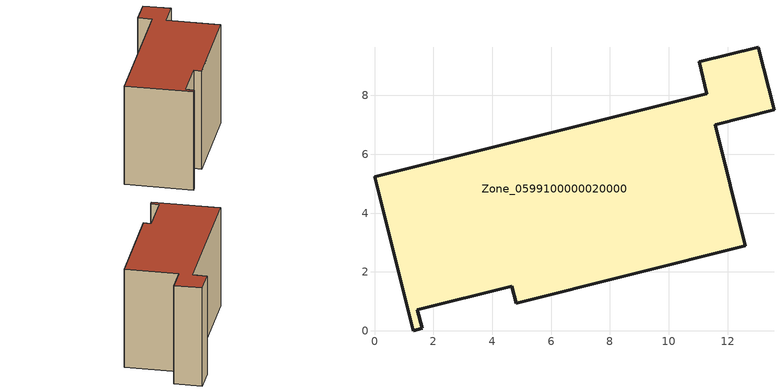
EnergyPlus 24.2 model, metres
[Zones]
Zone_0599100000020000
 floor ground (C_G): 11.3,8.06 11.04,9.14 13.04,9.64 13.58,7.51 11.58,7.01 12.61,2.89 4.81,0.93 4.66,1.51 1.46,0.71 1.62,0.08 1.31,0 0,5.23 z0
 wall outside (C_F): 1.31,0 1.62,0.08 1.46,0.71 4.66,1.51 4.81,0.93 12.61,2.89 11.58,7.01 13.58,7.51 13.04,9.64 11.04,9.14 11.3,8.06 0,5.23 1.31,0 z0:8.38
 roof outside (C_R): 11.3,8.06 0,5.23 1.31,0 1.62,0.08 1.46,0.71 4.66,1.51 4.81,0.93 12.61,2.89 11.58,7.01 13.58,7.51 13.04,9.64 11.04,9.14 z8.38
[BUILDING]
Pand.0599100000020000: North Axis=0; Terrain=City; Loads Convergence Tolerance Value=0.04; Temperature Convergence Tolerance Value=0.4; Solar Distribution=FullExterior; Maximum Number of Warmup Days=25; Minimum Number of Warmup Days=1
[Site:Location]
Rotterdam.The.Hague.AP_ZH_NLD Design_Conditions: Latitude=51.96; Longitude=4.45; Time Zone=1; Elevation=-4.5
[SITE:GROUNDTEMPERATURE:BUILDINGSURFACE]
18, 18, 18, 18, 18, 18, 18, 18, 18, 18, 18, 18
[MATERIAL] Thermal Absorptance=0.9; Solar Absorptance=0.7; Visible Absorptance=0.7
Name | Roughness | Thickness | Conductivity | Density | Specific Heat
G.TC.1992-2005 | MediumSmooth | 0.15 | 0.06 | 540 | 1210
F.TC.1992-2005 | Rough | 0.3 | 0.12 | 1920 | 840
R.TC.1992-2005 | MediumRough | 0.2 | 0.08 | 1500 | 1000
[CONSTRUCTION]
C_G: G.TC.1992-2005
C_F: F.TC.1992-2005
C_R: R.TC.1992-2005
[ZONE]
Zone_0599100000020000: Type=1; Multiplier=1; Ceiling Height=Autocalculate; Volume=Autocalculate; Floor Area=autocalculate; Part of Total Floor Area=Yes
[ZONEINFILTRATION:DESIGNFLOWRATE]
Infil_Zone_0599100000020000: Zone or ZoneList or Space or SpaceList=Zone_0599100000020000; Schedule=AlwaysOn; Design Flow Rate Calculation Method=Flow/Area; Flow Rate per Floor Area=0.0015; Constant Term Coefficient=1; Temperature Term Coefficient=0; Velocity Term Coefficient=0; Velocity Squared Term Coefficient=0
[HVACTEMPLATE:ZONE:IDEALLOADSAIRSYSTEM]
Zone_0599100000020000: Maximum Heating Supply Air Temperature=50; Minimum Cooling Supply Air Temperature=13; Maximum Heating Supply Air Humidity Ratio=0.0156; Minimum Cooling Supply Air Humidity Ratio=0.0077; Heating Limit=NoLimit; Cooling Limit=NoLimit; Dehumidification Control Type=ConstantSensibleHeatRatio; Cooling Sensible Heat Ratio=0.7; Dehumidification Setpoint=60; Humidification Control Type=None; Humidification Setpoint=30; Outdoor Air Method=None; Outdoor Air Flow Rate per Person=0.00944; Outdoor Air Flow Rate per Zone Floor Area=0; Outdoor Air Flow Rate per Zone=0; Demand Controlled Ventilation Type=None; Outdoor Air Economizer Type=NoEconomizer; Heat Recovery Type=None; Sensible Heat Recovery Effectiveness=0.7; Latent Heat Recovery Effectiveness=0.65
[ZONECONTROL:THERMOSTAT]
ThermostatControl_Zone_0599100000020000: Zone or ZoneList=Zone_0599100000020000; Control Type Schedule=DualSetpointControlType; Control 1=Thermostat_Zone_0599100000020000; Temperature Difference Between Cutout And Setpoint=0
[THERMOSTATSETPOINT:DUALSETPOINT]
Thermostat_Zone_0599100000020000: Heating Setpoint Temperature Schedule=HeatingSetpoint_Zone_0599100000020000; Cooling Setpoint Temperature Schedule=CoolingSetpoint_Zone_0599100000020000
[SCHEDULE:COMPACT]
HeatingSetpoint_Zone_0599100000020000: Through: 12/31, For: AllDays, Until: 24:00, 21
CoolingSetpoint_Zone_0599100000020000: Through: 12/31, For: AllDays, Until: 24:00, 24
DualSetpointControlType: Through: 12/31, For: AllDays, Until: 24:00, 4
AlwaysOn: Through: 12/31, For: AllDays, Until: 24:00, 1
